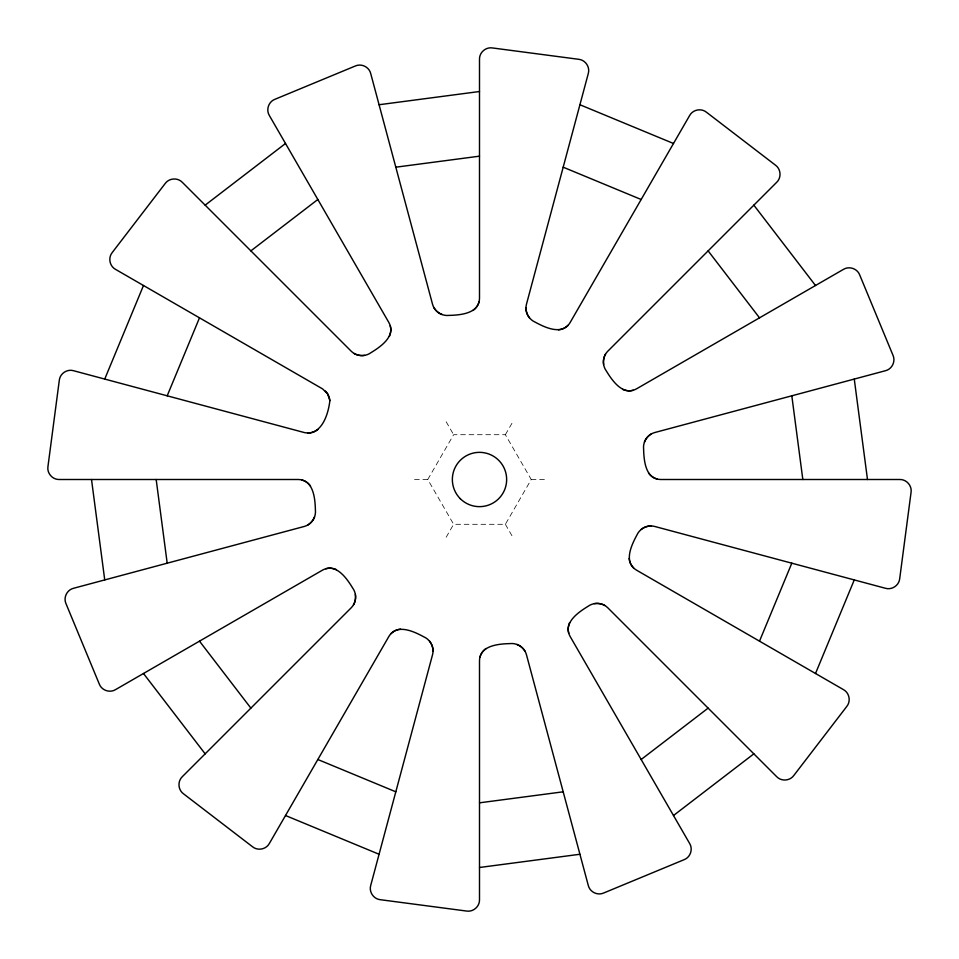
<?xml version="1.0" encoding="UTF-8"?>
<svg xmlns="http://www.w3.org/2000/svg" width="959" height="959" viewBox="0 0 959 959"><rect width="100%" height="100%" fill="white"/><g stroke="black" fill="none" stroke-linecap="round" stroke-linejoin="round"><path stroke-width="0.72" stroke-dasharray="4.79 3.6" d="M427.774 479.5L453.631 434.703L505.369 434.703L531.226 479.5L505.369 524.297L453.631 524.297L427.774 479.5L412.838 479.5M446.163 537.232L453.631 524.297M505.369 434.703L512.837 421.768M531.226 479.5L546.162 479.5M446.163 421.768L453.631 434.703M505.369 524.297L512.837 537.232"/><path stroke-width="1.44" d="M329.884 400.586C328.398 413.844 321.792 435.854 304.506 432.605L73.615 370.737C67.118 368.771 59.973 373.542 59.302 380.303L47.95 466.565C46.847 473.267 52.505 479.716 59.29 479.5L298.333 479.5C313.701 479.836 315.091 498.716 315.403 510.08C316.23 517.225 311.411 524.429 304.506 526.395L73.615 588.263C66.998 589.797 63.198 597.505 66.003 603.691L99.304 684.079C101.69 690.432 109.817 693.189 115.583 689.605L322.596 570.09C336.082 562.693 346.726 578.337 352.672 588.035C356.964 593.801 356.4 602.456 351.39 607.61L182.366 776.634C177.415 781.273 177.978 789.844 183.493 793.8L252.529 846.761C257.779 851.077 266.194 849.398 269.395 843.417L388.91 636.404C396.894 623.254 413.928 631.49 423.938 636.908C430.531 639.761 434.367 647.529 432.605 654.494L370.737 885.385C368.771 891.882 373.542 899.027 380.303 899.698L466.565 911.05C473.267 912.153 479.716 906.495 479.5 899.71L479.5 660.667C479.836 645.299 498.716 643.909 510.08 643.597C517.225 642.77 524.429 647.589 526.395 654.494L588.263 885.385C589.797 892.002 597.505 895.802 603.691 892.997L684.079 859.696C690.432 857.31 693.189 849.183 689.605 843.417L570.09 636.404C562.693 622.918 578.337 612.274 588.035 606.328C593.801 602.036 602.456 602.6 607.61 607.61L776.634 776.634C781.273 781.585 789.844 781.022 793.8 775.507L846.761 706.471C851.077 701.221 849.398 692.806 843.417 689.605L636.404 570.09C623.254 562.106 631.49 545.072 636.908 535.062C639.761 528.469 647.529 524.633 654.494 526.395L885.385 588.263C891.882 590.229 899.027 585.458 899.698 578.697L911.05 492.435C912.153 485.733 906.495 479.284 899.71 479.5L660.667 479.5C645.299 479.164 643.909 460.284 643.597 448.92C642.77 441.775 647.589 434.571 654.494 432.605L885.385 370.737C892.002 369.203 895.802 361.495 892.997 355.309L859.696 274.921C857.31 268.568 849.183 265.811 843.417 269.395L636.404 388.91C622.918 396.307 612.274 380.663 606.328 370.965C602.036 365.199 602.6 356.544 607.61 351.39L776.634 182.366C781.585 177.727 781.022 169.156 775.507 165.2L706.471 112.239C701.221 107.923 692.806 109.602 689.605 115.583L570.09 322.596C562.106 335.746 545.072 327.51 535.062 322.092C528.469 319.239 524.633 311.471 526.395 304.506L588.263 73.615C590.229 67.118 585.458 59.973 578.697 59.302L492.435 47.95C485.733 46.847 479.284 52.505 479.5 59.29L479.5 298.333C479.164 313.701 460.284 315.091 448.92 315.403C441.775 316.23 434.571 311.411 432.605 304.506L370.737 73.615C369.203 66.998 361.495 63.198 355.309 66.003L274.921 99.304C268.568 101.69 265.811 109.817 269.395 115.583L388.91 322.596C396.307 336.082 380.663 346.726 370.965 352.672C365.199 356.964 356.544 356.4 351.39 351.39L182.366 182.366C177.727 177.415 169.156 177.978 165.2 183.493L112.239 252.529C107.923 257.779 109.602 266.194 115.583 269.395L322.596 388.91L327.582 393.789L329.884 400.586A15.859 15.428 -67.5 0 0 325.353 391.008M104.735 379.081L143.49 285.506M167.19 395.815L199.496 317.837M759.504 641.163L791.81 563.185M815.51 673.494L854.265 579.919M205.154 205.154L285.506 143.49M250.874 250.874L317.837 199.496M641.163 759.504L708.126 708.126M673.494 815.51L753.846 753.846M379.081 104.735L479.5 91.513M395.815 167.19L479.5 156.173M479.5 802.827L563.185 791.81M479.5 867.487L579.919 854.265M579.919 104.735L673.494 143.49M563.185 167.19L641.163 199.496M317.837 759.504L395.815 791.81M285.506 815.51L379.081 854.265M753.846 205.154L815.51 285.506M708.126 250.874L759.504 317.837M199.496 641.163L250.874 708.126M143.49 673.494L205.154 753.846M854.265 379.081L867.487 479.5M791.81 395.815L802.827 479.5M156.173 479.5L167.19 563.185M91.513 479.5L104.735 579.919M633.647 567.992A15.859 15.428 -67.5 0 1 629.116 558.414M641.091 529.5A15.859 15.428 -67.5 0 1 651.065 525.928M657.239 479.056A15.859 15.428 82.5 0 1 648.524 473.027M644.436 442.003A15.859 15.428 82.5 0 1 651.293 433.924M633.204 390.253A15.859 15.428 52.5 0 1 622.643 389.39M603.595 364.552A15.859 15.428 52.5 0 1 605.489 354.135M529.5 317.909A15.859 15.428 22.5 0 1 525.928 307.935M567.992 325.353A15.859 15.428 22.5 0 1 558.414 329.884M442.003 314.564A15.859 15.428 -7.5 0 1 433.924 307.707M479.056 301.761A15.859 15.428 -7.5 0 1 473.027 310.476M390.253 325.796A15.859 15.428 -37.5 0 1 389.39 336.357M364.552 355.405A15.859 15.428 -37.5 0 1 354.135 353.511M317.909 429.5A15.859 15.428 -67.5 0 1 307.935 433.072M301.761 479.944A15.859 15.428 82.5 0 1 310.476 485.973M314.564 516.997A15.859 15.428 82.5 0 1 307.707 525.076M325.796 568.747A15.859 15.428 52.5 0 1 336.357 569.61M355.405 594.448A15.859 15.428 52.5 0 1 353.511 604.865M391.008 633.647A15.859 15.428 22.5 0 1 400.586 629.116M429.5 641.091A15.859 15.428 22.5 0 1 433.072 651.065M516.997 644.436A15.859 15.428 -7.5 0 1 525.076 651.293M479.944 657.239A15.859 15.428 -7.5 0 1 485.973 648.524M568.747 633.204A15.859 15.428 -37.5 0 1 569.61 622.643M594.448 603.595A15.859 15.428 -37.5 0 1 604.865 605.489M460.296 498.704A27.164 27.164 0 0 0 505.729 486.525A27.164 27.164 0 0 0 472.475 453.271A27.164 27.164 0 0 0 460.296 498.704"/></g></svg>
